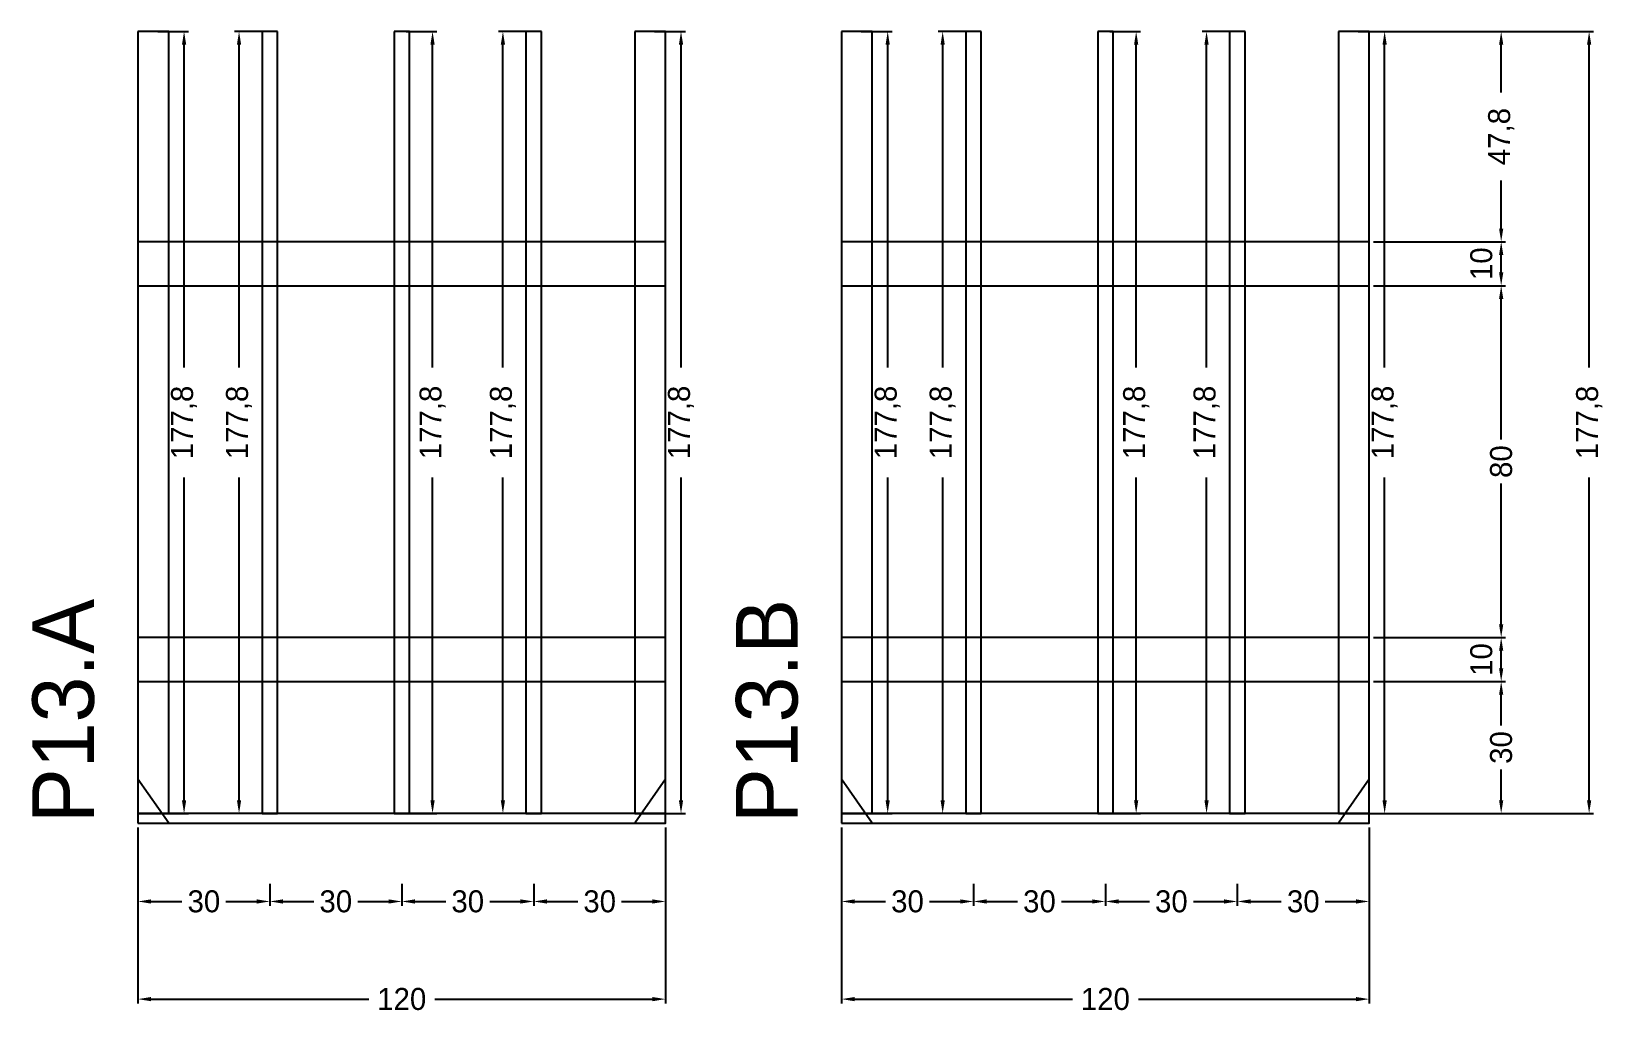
# Model space of a CAD drawing. Header units: centimetres. Extents: x -24 to 333, y -43 to 180.
import ezdxf

# ---------------------------------------------------------------- set-up
doc = ezdxf.new("R2010")
doc.units = ezdxf.units.CM
for name, color, linetype in [('COTA', 241, 'Continuous'), ('NOMENCLATURA', 7, 'Continuous'), ('SARR_2.2x10', 60, 'Continuous'), ('SARR_2.2x7', 40, 'Continuous'), ('SARR_3.5x7', 81, 'Continuous')]:
    doc.layers.add(name, color=color, linetype=linetype)
doc.dimstyles.new('PAINEL-NOVA', dxfattribs={"dimtxt": 5, "dimasz": 3, "dimexe": 1, "dimexo": 1, "dimgap": 1, "dimtad": 1, "dimcen": 2.5, "dimazin": 3, "dimtfac": 1, "dimtmove": 0, "dimatfit": 3})

# ---------------------------------------------------------------- blocks, each defined once
blk = doc.blocks.new('_CLOSEDFILLED')
at = {"color": 0, "linetype": 'BYBLOCK'}
blk.add_solid([(-1, 0.16), (0, 0), (-1, -0.16)], dxfattribs=at)
blk = doc.blocks.new('*D1')
for p, q in [((4.5, 180), (11.5, 180)), ((10.5, 103.6), (10.5, 177)), ((10.5, 5.2), (10.5, 78.6)), ((4.5, 2.2), (11.5, 2.2))]:
    blk.add_line(p, q)
at = {"layer": 'Defpoints'}
for p in [(3.5, 180), (3.5, 2.2), (10.5, 2.2)]:
    blk.add_point(p, dxfattribs=at)
at = {"layer": 'COTA', "xscale": 3, "yscale": 3}
for p, rotation in [((10.5, 180), 90), ((10.5, 2.2), 270)]:
    blk.add_blockref('_CLOSEDFILLED', p, dxfattribs=dict(at, rotation=rotation))
at = {"layer": 'COTA', "insert": (10.5, 91.1), "char_height": 5, "attachment_point": 5, "rotation": 90}
blk.add_mtext('177,8', dxfattribs=at)
blk = doc.blocks.new('*D2')
for p, q in [((29, 180), (22, 180)), ((23, 103.6), (23, 177)), ((23, 5.2), (23, 78.6)), ((29, 2.2), (22, 2.2))]:
    blk.add_line(p, q)
at = {"layer": 'Defpoints'}
for p in [(30, 180), (23, 2.2), (30, 2.2)]:
    blk.add_point(p, dxfattribs=at)
at = {"layer": 'COTA', "xscale": 3, "yscale": 3}
for p, rotation in [((23, 180), 90), ((23, 2.2), 270)]:
    blk.add_blockref('_CLOSEDFILLED', p, dxfattribs=dict(at, rotation=rotation))
at = {"layer": 'COTA', "insert": (23, 91.1), "char_height": 5, "attachment_point": 5, "rotation": 90}
blk.add_mtext('177,8', dxfattribs=at)
blk = doc.blocks.new('*D3')
for p, q in [((61, 180), (68, 180)), ((67, 103.6), (67, 177)), ((67, 5.2), (67, 78.6)), ((61, 2.2), (68, 2.2))]:
    blk.add_line(p, q)
at = {"layer": 'Defpoints'}
for p in [(60, 180), (60, 2.2), (67, 2.2)]:
    blk.add_point(p, dxfattribs=at)
at = {"layer": 'COTA', "xscale": 3, "yscale": 3}
for p, rotation in [((67, 180), 90), ((67, 2.2), 270)]:
    blk.add_blockref('_CLOSEDFILLED', p, dxfattribs=dict(at, rotation=rotation))
at = {"layer": 'COTA', "insert": (67, 91.1), "char_height": 5, "attachment_point": 5, "rotation": 90}
blk.add_mtext('177,8', dxfattribs=at)
blk = doc.blocks.new('*D4')
for p, q in [((89, 180), (82, 180)), ((83, 103.6), (83, 177)), ((83, 5.2), (83, 78.6)), ((89, 2.2), (82, 2.2))]:
    blk.add_line(p, q)
at = {"layer": 'Defpoints'}
for p in [(90, 180), (83, 2.2), (90, 2.2)]:
    blk.add_point(p, dxfattribs=at)
at = {"layer": 'COTA', "xscale": 3, "yscale": 3}
for p, rotation in [((83, 180), 90), ((83, 2.2), 270)]:
    blk.add_blockref('_CLOSEDFILLED', p, dxfattribs=dict(at, rotation=rotation))
at = {"layer": 'COTA', "insert": (83, 91.1), "char_height": 5, "attachment_point": 5, "rotation": 90}
blk.add_mtext('177,8', dxfattribs=at)
blk = doc.blocks.new('*D5')
for p, q in [((117.5, 180), (124.5, 180)), ((123.5, 103.6), (123.5, 177)), ((123.5, 5.2), (123.5, 78.6)), ((117.5, 2.2), (124.5, 2.2))]:
    blk.add_line(p, q)
at = {"layer": 'Defpoints'}
for p in [(116.5, 180), (116.5, 2.2), (123.5, 2.2)]:
    blk.add_point(p, dxfattribs=at)
at = {"layer": 'COTA', "xscale": 3, "yscale": 3}
for p, rotation in [((123.5, 180), 90), ((123.5, 2.2), 270)]:
    blk.add_blockref('_CLOSEDFILLED', p, dxfattribs=dict(at, rotation=rotation))
at = {"layer": 'COTA', "insert": (123.5, 91.1), "char_height": 5, "attachment_point": 5, "rotation": 90}
blk.add_mtext('177,8', dxfattribs=at)
blk = doc.blocks.new('*D6')
for p, q in [((0, -13.8), (0, -18.8)), ((30, -13.8), (30, -18.8)), ((3, -17.8), (10, -17.8)), ((20, -17.8), (27, -17.8))]:
    blk.add_line(p, q)
at = {"layer": 'Defpoints'}
for p in [(0, -12.8), (30, -12.8), (0, -17.8)]:
    blk.add_point(p, dxfattribs=at)
at = {"layer": 'COTA', "xscale": 3, "yscale": 3, "rotation": 180}
blk.add_blockref('_CLOSEDFILLED', (0, -17.8), dxfattribs=at)
at = {"layer": 'COTA', "xscale": 3, "yscale": 3}
blk.add_blockref('_CLOSEDFILLED', (30, -17.8), dxfattribs=at)
at = {"layer": 'COTA', "insert": (15, -17.8), "char_height": 5, "attachment_point": 5}
blk.add_mtext('30', dxfattribs=at)
blk = doc.blocks.new('*D7')
for p, q in [((30, -13.8), (30, -18.8)), ((60, -13.8), (60, -18.8)), ((33, -17.8), (40, -17.8)), ((50, -17.8), (57, -17.8))]:
    blk.add_line(p, q)
at = {"layer": 'Defpoints'}
for p in [(30, -12.8), (60, -12.8), (30, -17.8)]:
    blk.add_point(p, dxfattribs=at)
at = {"layer": 'COTA', "xscale": 3, "yscale": 3, "rotation": 180}
blk.add_blockref('_CLOSEDFILLED', (30, -17.8), dxfattribs=at)
at = {"layer": 'COTA', "xscale": 3, "yscale": 3}
blk.add_blockref('_CLOSEDFILLED', (60, -17.8), dxfattribs=at)
at = {"layer": 'COTA', "insert": (45, -17.8), "char_height": 5, "attachment_point": 5}
blk.add_mtext('30', dxfattribs=at)
blk = doc.blocks.new('*D8')
for p, q in [((60, -13.8), (60, -18.8)), ((90, -13.8), (90, -18.8)), ((63, -17.8), (70, -17.8)), ((80, -17.8), (87, -17.8))]:
    blk.add_line(p, q)
at = {"layer": 'Defpoints'}
for p in [(60, -12.8), (90, -12.8), (60, -17.8)]:
    blk.add_point(p, dxfattribs=at)
at = {"layer": 'COTA', "xscale": 3, "yscale": 3, "rotation": 180}
blk.add_blockref('_CLOSEDFILLED', (60, -17.8), dxfattribs=at)
at = {"layer": 'COTA', "xscale": 3, "yscale": 3}
blk.add_blockref('_CLOSEDFILLED', (90, -17.8), dxfattribs=at)
at = {"layer": 'COTA', "insert": (75, -17.8), "char_height": 5, "attachment_point": 5}
blk.add_mtext('30', dxfattribs=at)
blk = doc.blocks.new('*D9')
for p, q in [((90, -13.8), (90, -18.8)), ((120, -13.8), (120, -18.8)), ((93, -17.8), (100, -17.8)), ((110, -17.8), (117, -17.8))]:
    blk.add_line(p, q)
at = {"layer": 'Defpoints'}
for p in [(90, -12.8), (120, -12.8), (90, -17.8)]:
    blk.add_point(p, dxfattribs=at)
at = {"layer": 'COTA', "xscale": 3, "yscale": 3, "rotation": 180}
blk.add_blockref('_CLOSEDFILLED', (90, -17.8), dxfattribs=at)
at = {"layer": 'COTA', "xscale": 3, "yscale": 3}
blk.add_blockref('_CLOSEDFILLED', (120, -17.8), dxfattribs=at)
at = {"layer": 'COTA', "insert": (105, -17.8), "char_height": 5, "attachment_point": 5}
blk.add_mtext('30', dxfattribs=at)
blk = doc.blocks.new('*D10')
for p, q in [((0, -1), (0, -41)), ((120, -1), (120, -41)), ((3, -40), (52.5, -40)), ((67.5, -40), (117, -40))]:
    blk.add_line(p, q)
at = {"layer": 'Defpoints'}
for p in [(0, 0), (120, 0), (0, -40)]:
    blk.add_point(p, dxfattribs=at)
at = {"layer": 'COTA', "xscale": 3, "yscale": 3, "rotation": 180}
blk.add_blockref('_CLOSEDFILLED', (0, -40), dxfattribs=at)
at = {"layer": 'COTA', "xscale": 3, "yscale": 3}
blk.add_blockref('_CLOSEDFILLED', (120, -40), dxfattribs=at)
at = {"layer": 'COTA', "insert": (60, -40), "char_height": 5, "attachment_point": 5}
blk.add_mtext('120', dxfattribs=at)
blk = doc.blocks.new('GRA-E')
at = {"layer": 'SARR_2.2x7'}
blk.add_lwpolyline([(0, 0), (7, 0), (0, 10)], close=True, dxfattribs=at)
blk = doc.blocks.new('GRA-D')
at = {"layer": 'SARR_2.2x7'}
blk.add_lwpolyline([(0, 0), (7, 0), (7, 10)], close=True, dxfattribs=at)
blk = doc.blocks.new('*D11')
for p, q in [((164.5, 180), (171.5, 180)), ((170.5, 103.6), (170.5, 177)), ((170.5, 5.2), (170.5, 78.6)), ((164.5, 2.2), (171.5, 2.2))]:
    blk.add_line(p, q)
at = {"layer": 'Defpoints'}
for p in [(163.5, 180), (163.5, 2.2), (170.5, 2.2)]:
    blk.add_point(p, dxfattribs=at)
at = {"layer": 'COTA', "xscale": 3, "yscale": 3}
for p, rotation in [((170.5, 180), 90), ((170.5, 2.2), 270)]:
    blk.add_blockref('_CLOSEDFILLED', p, dxfattribs=dict(at, rotation=rotation))
at = {"layer": 'COTA', "insert": (170.5, 91.1), "char_height": 5, "attachment_point": 5, "rotation": 90}
blk.add_mtext('177,8', dxfattribs=at)
blk = doc.blocks.new('*D12')
for p, q in [((189, 180), (182, 180)), ((183, 103.6), (183, 177)), ((183, 5.2), (183, 78.6)), ((189, 2.2), (182, 2.2))]:
    blk.add_line(p, q)
at = {"layer": 'Defpoints'}
for p in [(190, 180), (183, 2.2), (190, 2.2)]:
    blk.add_point(p, dxfattribs=at)
at = {"layer": 'COTA', "xscale": 3, "yscale": 3}
for p, rotation in [((183, 180), 90), ((183, 2.2), 270)]:
    blk.add_blockref('_CLOSEDFILLED', p, dxfattribs=dict(at, rotation=rotation))
at = {"layer": 'COTA', "insert": (183, 91.1), "char_height": 5, "attachment_point": 5, "rotation": 90}
blk.add_mtext('177,8', dxfattribs=at)
blk = doc.blocks.new('*D13')
for p, q in [((221, 180), (228, 180)), ((227, 103.6), (227, 177)), ((227, 5.2), (227, 78.6)), ((221, 2.2), (228, 2.2))]:
    blk.add_line(p, q)
at = {"layer": 'Defpoints'}
for p in [(220, 180), (220, 2.2), (227, 2.2)]:
    blk.add_point(p, dxfattribs=at)
at = {"layer": 'COTA', "xscale": 3, "yscale": 3}
for p, rotation in [((227, 180), 90), ((227, 2.2), 270)]:
    blk.add_blockref('_CLOSEDFILLED', p, dxfattribs=dict(at, rotation=rotation))
at = {"layer": 'COTA', "insert": (227, 91.1), "char_height": 5, "attachment_point": 5, "rotation": 90}
blk.add_mtext('177,8', dxfattribs=at)
blk = doc.blocks.new('*D14')
for p, q in [((249, 180), (242, 180)), ((243, 103.6), (243, 177)), ((243, 5.2), (243, 78.6)), ((249, 2.2), (242, 2.2))]:
    blk.add_line(p, q)
at = {"layer": 'Defpoints'}
for p in [(250, 180), (243, 2.2), (250, 2.2)]:
    blk.add_point(p, dxfattribs=at)
at = {"layer": 'COTA', "xscale": 3, "yscale": 3}
for p, rotation in [((243, 180), 90), ((243, 2.2), 270)]:
    blk.add_blockref('_CLOSEDFILLED', p, dxfattribs=dict(at, rotation=rotation))
at = {"layer": 'COTA', "insert": (243, 91.1), "char_height": 5, "attachment_point": 5, "rotation": 90}
blk.add_mtext('177,8', dxfattribs=at)
blk = doc.blocks.new('*D15')
for p, q in [((277.5, 180), (284.5, 180)), ((283.5, 103.6), (283.5, 177)), ((283.5, 5.2), (283.5, 78.6)), ((277.5, 2.2), (284.5, 2.2))]:
    blk.add_line(p, q)
at = {"layer": 'Defpoints'}
for p in [(276.5, 180), (276.5, 2.2), (283.5, 2.2)]:
    blk.add_point(p, dxfattribs=at)
at = {"layer": 'COTA', "xscale": 3, "yscale": 3}
for p, rotation in [((283.5, 180), 90), ((283.5, 2.2), 270)]:
    blk.add_blockref('_CLOSEDFILLED', p, dxfattribs=dict(at, rotation=rotation))
at = {"layer": 'COTA', "insert": (283.5, 91.1), "char_height": 5, "attachment_point": 5, "rotation": 90}
blk.add_mtext('177,8', dxfattribs=at)
blk = doc.blocks.new('*D16')
for p, q in [((160, -13.8), (160, -18.8)), ((190, -13.8), (190, -18.8)), ((163, -17.8), (170, -17.8)), ((180, -17.8), (187, -17.8))]:
    blk.add_line(p, q)
at = {"layer": 'Defpoints'}
for p in [(160, -12.8), (190, -12.8), (160, -17.8)]:
    blk.add_point(p, dxfattribs=at)
at = {"layer": 'COTA', "xscale": 3, "yscale": 3, "rotation": 180}
blk.add_blockref('_CLOSEDFILLED', (160, -17.8), dxfattribs=at)
at = {"layer": 'COTA', "xscale": 3, "yscale": 3}
blk.add_blockref('_CLOSEDFILLED', (190, -17.8), dxfattribs=at)
at = {"layer": 'COTA', "insert": (175, -17.8), "char_height": 5, "attachment_point": 5}
blk.add_mtext('30', dxfattribs=at)
blk = doc.blocks.new('*D17')
for p, q in [((190, -13.8), (190, -18.8)), ((220, -13.8), (220, -18.8)), ((193, -17.8), (200, -17.8)), ((210, -17.8), (217, -17.8))]:
    blk.add_line(p, q)
at = {"layer": 'Defpoints'}
for p in [(190, -12.8), (220, -12.8), (190, -17.8)]:
    blk.add_point(p, dxfattribs=at)
at = {"layer": 'COTA', "xscale": 3, "yscale": 3, "rotation": 180}
blk.add_blockref('_CLOSEDFILLED', (190, -17.8), dxfattribs=at)
at = {"layer": 'COTA', "xscale": 3, "yscale": 3}
blk.add_blockref('_CLOSEDFILLED', (220, -17.8), dxfattribs=at)
at = {"layer": 'COTA', "insert": (205, -17.8), "char_height": 5, "attachment_point": 5}
blk.add_mtext('30', dxfattribs=at)
blk = doc.blocks.new('*D18')
for p, q in [((220, -13.8), (220, -18.8)), ((250, -13.8), (250, -18.8)), ((223, -17.8), (230, -17.8)), ((240, -17.8), (247, -17.8))]:
    blk.add_line(p, q)
at = {"layer": 'Defpoints'}
for p in [(220, -12.8), (250, -12.8), (220, -17.8)]:
    blk.add_point(p, dxfattribs=at)
at = {"layer": 'COTA', "xscale": 3, "yscale": 3, "rotation": 180}
blk.add_blockref('_CLOSEDFILLED', (220, -17.8), dxfattribs=at)
at = {"layer": 'COTA', "xscale": 3, "yscale": 3}
blk.add_blockref('_CLOSEDFILLED', (250, -17.8), dxfattribs=at)
at = {"layer": 'COTA', "insert": (235, -17.8), "char_height": 5, "attachment_point": 5}
blk.add_mtext('30', dxfattribs=at)
blk = doc.blocks.new('*D19')
for p, q in [((250, -13.8), (250, -18.8)), ((280, -13.8), (280, -18.8)), ((253, -17.8), (260, -17.8)), ((270, -17.8), (277, -17.8))]:
    blk.add_line(p, q)
at = {"layer": 'Defpoints'}
for p in [(250, -12.8), (280, -12.8), (250, -17.8)]:
    blk.add_point(p, dxfattribs=at)
at = {"layer": 'COTA', "xscale": 3, "yscale": 3, "rotation": 180}
blk.add_blockref('_CLOSEDFILLED', (250, -17.8), dxfattribs=at)
at = {"layer": 'COTA', "xscale": 3, "yscale": 3}
blk.add_blockref('_CLOSEDFILLED', (280, -17.8), dxfattribs=at)
at = {"layer": 'COTA', "insert": (265, -17.8), "char_height": 5, "attachment_point": 5}
blk.add_mtext('30', dxfattribs=at)
blk = doc.blocks.new('*D20')
for p, q in [((160, -1), (160, -41)), ((280, -1), (280, -41)), ((163, -40), (212.5, -40)), ((227.5, -40), (277, -40))]:
    blk.add_line(p, q)
at = {"layer": 'Defpoints'}
for p in [(160, 0), (280, 0), (160, -40)]:
    blk.add_point(p, dxfattribs=at)
at = {"layer": 'COTA', "xscale": 3, "yscale": 3, "rotation": 180}
blk.add_blockref('_CLOSEDFILLED', (160, -40), dxfattribs=at)
at = {"layer": 'COTA', "xscale": 3, "yscale": 3}
blk.add_blockref('_CLOSEDFILLED', (280, -40), dxfattribs=at)
at = {"layer": 'COTA', "insert": (220, -40), "char_height": 5, "attachment_point": 5}
blk.add_mtext('120', dxfattribs=at)
blk = doc.blocks.new('*D21')
for p, q in [((281, 180), (331, 180)), ((330, 103.6), (330, 177)), ((330, 5.2), (330, 78.6)), ((281, 2.2), (331, 2.2))]:
    blk.add_line(p, q)
at = {"layer": 'Defpoints'}
for p in [(280, 180), (280, 2.2), (330, 2.2)]:
    blk.add_point(p, dxfattribs=at)
at = {"layer": 'COTA', "xscale": 3, "yscale": 3}
for p, rotation in [((330, 180), 90), ((330, 2.2), 270)]:
    blk.add_blockref('_CLOSEDFILLED', p, dxfattribs=dict(at, rotation=rotation))
at = {"layer": 'COTA', "insert": (330, 91.1), "char_height": 5, "attachment_point": 5, "rotation": 90}
blk.add_mtext('177,8', dxfattribs=at)
blk = doc.blocks.new('*D22')
for p, q in [((281, 32.2), (311, 32.2)), ((310, 22.2), (310, 29.2)), ((310, 5.2), (310, 12.2)), ((281, 2.2), (311, 2.2))]:
    blk.add_line(p, q)
at = {"layer": 'Defpoints'}
for p in [(280, 32.2), (280, 2.2), (310, 2.2)]:
    blk.add_point(p, dxfattribs=at)
at = {"layer": 'COTA', "xscale": 3, "yscale": 3}
for p, rotation in [((310, 32.2), 90), ((310, 2.2), 270)]:
    blk.add_blockref('_CLOSEDFILLED', p, dxfattribs=dict(at, rotation=rotation))
at = {"layer": 'COTA', "insert": (310, 17.2), "char_height": 5, "attachment_point": 5, "rotation": 90}
blk.add_mtext('30', dxfattribs=at)
blk = doc.blocks.new('*D23')
for p, q in [((281, 42.2), (311, 42.2)), ((310, 35.2), (310, 39.2)), ((281, 32.2), (311, 32.2))]:
    blk.add_line(p, q)
at = {"layer": 'Defpoints'}
for p in [(280, 42.2), (280, 32.2), (310, 32.2)]:
    blk.add_point(p, dxfattribs=at)
at = {"layer": 'COTA', "xscale": 3, "yscale": 3}
for p, rotation in [((310, 42.2), 90), ((310, 32.2), 270)]:
    blk.add_blockref('_CLOSEDFILLED', p, dxfattribs=dict(at, rotation=rotation))
at = {"layer": 'COTA', "insert": (305.5, 37.2), "char_height": 5, "attachment_point": 5, "rotation": 90}
blk.add_mtext('10', dxfattribs=at)
blk = doc.blocks.new('*D24')
for p, q in [((281, 122.2), (311, 122.2)), ((310, 87.2), (310, 119.2)), ((310, 45.2), (310, 77.2)), ((281, 42.2), (311, 42.2))]:
    blk.add_line(p, q)
at = {"layer": 'Defpoints'}
for p in [(280, 122.2), (280, 42.2), (310, 42.2)]:
    blk.add_point(p, dxfattribs=at)
at = {"layer": 'COTA', "xscale": 3, "yscale": 3}
for p, rotation in [((310, 122.2), 90), ((310, 42.2), 270)]:
    blk.add_blockref('_CLOSEDFILLED', p, dxfattribs=dict(at, rotation=rotation))
at = {"layer": 'COTA', "insert": (310, 82.2), "char_height": 5, "attachment_point": 5, "rotation": 90}
blk.add_mtext('80', dxfattribs=at)
blk = doc.blocks.new('*D26')
for p, q in [((281, 180), (311, 180)), ((310, 166.1), (310, 177)), ((310, 135.2), (310, 146.1)), ((281, 132.2), (311, 132.2))]:
    blk.add_line(p, q)
at = {"layer": 'Defpoints'}
for p in [(280, 180), (280, 132.2), (310, 132.2)]:
    blk.add_point(p, dxfattribs=at)
at = {"layer": 'COTA', "xscale": 3, "yscale": 3}
for p, rotation in [((310, 180), 90), ((310, 132.2), 270)]:
    blk.add_blockref('_CLOSEDFILLED', p, dxfattribs=dict(at, rotation=rotation))
at = {"layer": 'COTA', "insert": (310, 156.1), "char_height": 5, "attachment_point": 5, "rotation": 90}
blk.add_mtext('47,8', dxfattribs=at)

msp = doc.modelspace()

# ---------------------------------------------------------------- linework, layer by layer
at = {"layer": 'SARR_2.2x10'}
for p, q in [((120, 132.2), (0, 132.2)), ((0, 132.2), (0, 122.2)), ((120, 122.2), (120, 132.2)), ((280, 132.2), (160, 132.2)), ((160, 132.2), (160, 122.2)), ((280, 122.2), (280, 132.2)), ((0, 122.2), (120, 122.2)), ((160, 122.2), (280, 122.2)), ((120, 42.2), (0, 42.2)), ((0, 42.2), (0, 32.2)), ((120, 32.2), (120, 42.2)), ((280, 42.2), (160, 42.2)), ((160, 42.2), (160, 32.2)), ((280, 32.2), (280, 42.2)), ((0, 32.2), (120, 32.2)), ((160, 32.2), (280, 32.2))]:
    msp.add_line(p, q, dxfattribs=at)
at = {"layer": 'SARR_2.2x7'}
for p, q in [((7, 180), (0, 180)), ((0, 180), (0, 2.2)), ((7, 2.2), (7, 180)), ((120, 180), (113, 180)), ((113, 180), (113, 2.2)), ((120, 2.2), (120, 180)), ((167, 180), (160, 180)), ((160, 180), (160, 2.2)), ((167, 2.2), (167, 180)), ((280, 180), (273, 180)), ((273, 180), (273, 2.2)), ((280, 2.2), (280, 180)), ((120, 2.2), (0, 2.2)), ((0, 2.2), (0, 0)), ((0, 2.2), (7, 2.2)), ((0, 0), (120, 0)), ((113, 2.2), (120, 2.2)), ((120, 0), (120, 2.2)), ((280, 2.2), (160, 2.2)), ((160, 2.2), (160, 0)), ((160, 2.2), (167, 2.2)), ((160, 0), (280, 0)), ((273, 2.2), (280, 2.2)), ((280, 0), (280, 2.2))]:
    msp.add_line(p, q, dxfattribs=at)
at = {"layer": 'SARR_3.5x7'}
for p, q in [((31.75, 180), (28.25, 180)), ((28.25, 180), (28.25, 2.2)), ((31.75, 2.2), (31.75, 180)), ((61.75, 180), (58.25, 180)), ((58.25, 180), (58.25, 2.2)), ((61.75, 2.2), (61.75, 180)), ((91.75, 180), (88.25, 180)), ((88.25, 180), (88.25, 2.2)), ((91.75, 2.2), (91.75, 180)), ((191.75, 180), (188.25, 180)), ((188.25, 180), (188.25, 2.2)), ((191.75, 2.2), (191.75, 180)), ((221.75, 180), (218.25, 180)), ((218.25, 180), (218.25, 2.2)), ((221.75, 2.2), (221.75, 180)), ((251.75, 180), (248.25, 180)), ((248.25, 180), (248.25, 2.2)), ((251.75, 2.2), (251.75, 180)), ((28.25, 2.2), (31.75, 2.2)), ((58.25, 2.2), (61.75, 2.2)), ((88.25, 2.2), (91.75, 2.2)), ((188.25, 2.2), (191.75, 2.2)), ((218.25, 2.2), (221.75, 2.2)), ((248.25, 2.2), (251.75, 2.2))]:
    msp.add_line(p, q, dxfattribs=at)

# ---------------------------------------------------------------- block references
at = {"layer": 'SARR_2.2x7'}
for name, p in [('GRA-E', (0, 0)), ('GRA-D', (113, 0)), ('GRA-E', (160, 0)), ('GRA-D', (273, 0))]:
    msp.add_blockref(name, p, dxfattribs=at)

# ---------------------------------------------------------------- texts
at = {"layer": 'NOMENCLATURA'}
for s, p in [('P13.A', (-10, 0)), ('P13.B', (150, 0))]:
    msp.add_text(s, height=14, rotation=90, dxfattribs=at).set_placement(p)

# ---------------------------------------------------------------- dimensions: what is measured, and where the dimension line sits
at = {"layer": 'COTA'}
for base, p1, p2, picture, middle in [((10.5, 2.2), (3.5, 2.2), (3.5, 180), '*D1', (10.5, 91.1)), ((23, 2.2), (30, 2.2), (30, 180), '*D2', (23, 91.1)), ((67, 2.2), (60, 2.2), (60, 180), '*D3', (67, 91.1)), ((83, 2.2), (90, 2.2), (90, 180), '*D4', (83, 91.1)), ((123.5, 2.2), (116.5, 2.2), (116.5, 180), '*D5', (123.5, 91.1)), ((170.5, 2.2), (163.5, 2.2), (163.5, 180), '*D11', (170.5, 91.1)), ((183, 2.2), (190, 2.2), (190, 180), '*D12', (183, 91.1)), ((227, 2.2), (220, 2.2), (220, 180), '*D13', (227, 91.1)), ((243, 2.2), (250, 2.2), (250, 180), '*D14', (243, 91.1)), ((283.5, 2.2), (276.5, 2.2), (276.5, 180), '*D15', (283.5, 91.1)), ((330, 2.2), (280, 2.2), (280, 180), '*D21', (330, 91.1)), ((310, 132.2), (280, 132.2), (280, 180), '*D26', (310, 156.1)), ((310, 42.2), (280, 42.2), (280, 122.2), '*D24', (310, 82.2)), ((310, 32.2), (280, 32.2), (280, 42.2), '*D23', (305.5, 37.2)), ((310, 2.2), (280, 2.2), (280, 32.2), '*D22', (310, 17.2))]:
    dim = msp.add_linear_dim(base=base, p1=p1, p2=p2, angle=90, dimstyle='PAINEL-NOVA', dxfattribs=at)
    dim.commit()
    dim.dimension.update_dxf_attribs({"geometry": picture, "text_midpoint": middle})
msp.add_linear_dim(base=(310, 122.2), p1=(280, 122.2), p2=(280, 132.2), angle=90, dimstyle='PAINEL-NOVA', dxfattribs=at).render()
for base, p1, p2, picture, middle in [((0, -40), (0, 0), (120, 0), '*D10', (60, -40)), ((160, -40), (160, 0), (280, 0), '*D20', (220, -40)), ((0, -17.8), (0, -12.8), (30, -12.8), '*D6', (15, -17.8)), ((30, -17.8), (30, -12.8), (60, -12.8), '*D7', (45, -17.8)), ((60, -17.8), (60, -12.8), (90, -12.8), '*D8', (75, -17.8)), ((90, -17.8), (90, -12.8), (120, -12.8), '*D9', (105, -17.8)), ((160, -17.8), (160, -12.8), (190, -12.8), '*D16', (175, -17.8)), ((190, -17.8), (190, -12.8), (220, -12.8), '*D17', (205, -17.8)), ((220, -17.8), (220, -12.8), (250, -12.8), '*D18', (235, -17.8)), ((250, -17.8), (250, -12.8), (280, -12.8), '*D19', (265, -17.8))]:
    dim = msp.add_linear_dim(base=base, p1=p1, p2=p2, dimstyle='PAINEL-NOVA', dxfattribs=at)
    dim.commit()
    dim.dimension.update_dxf_attribs({"geometry": picture, "text_midpoint": middle})

doc.saveas('drawing.dxf')
